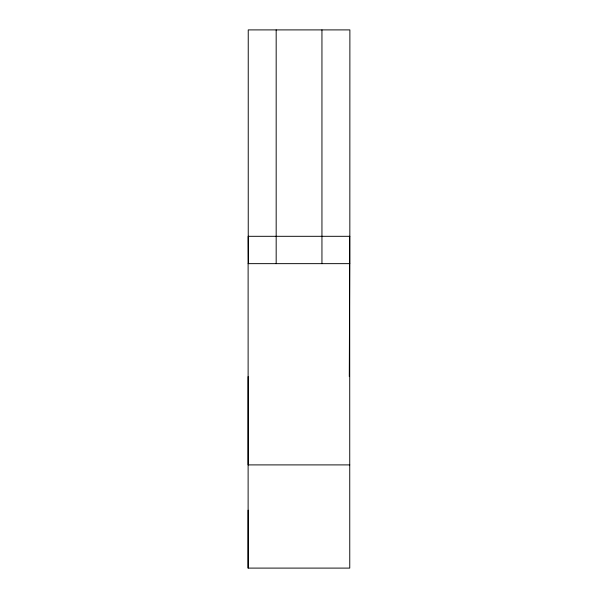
<?xml version="1.0" encoding="UTF-8"?>
<svg xmlns="http://www.w3.org/2000/svg" width="598" height="598" viewBox="0 0 598 598"><rect width="100%" height="100%" fill="white"/><g stroke="black" fill="none" stroke-linecap="round" stroke-linejoin="round"><path stroke-width="0.9" d="M349.299 376.613L349.703 263.651L349.763 568.1L248.118 568.1L248.118 510.176M248.118 376.613L248.118 464.9L349.763 464.9M349.83 236.307L248.237 236.307L248.364 263.651L248.387 236.307M349.643 236.307L349.643 263.651M321.948 29.9L321.948 263.651M276.171 29.9L276.171 263.651M248.237 263.651L248.237 29.9L349.882 29.9L349.83 263.651L248.118 263.651L248.118 568.1"/></g></svg>
